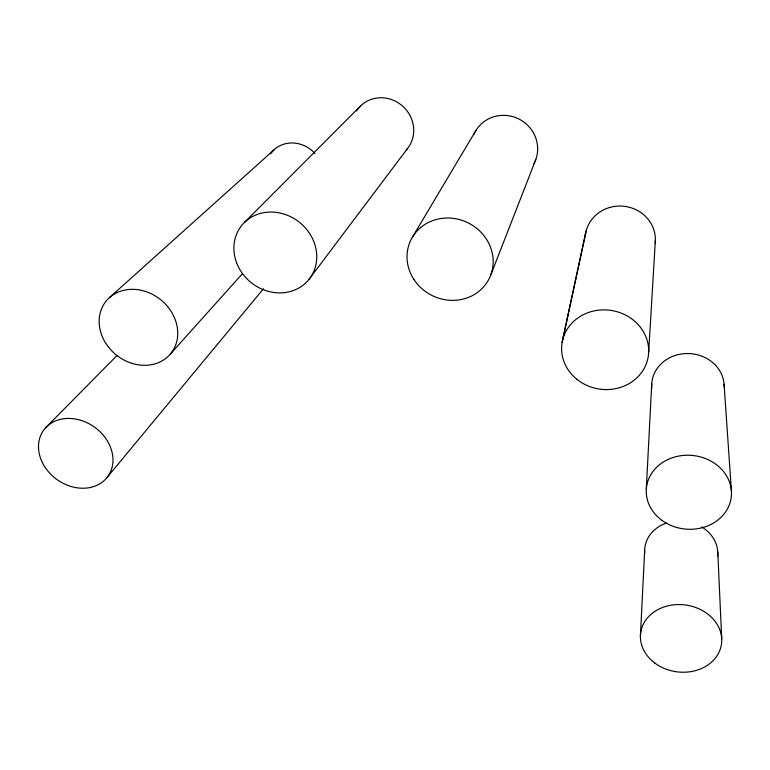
<?xml version="1.0" encoding="UTF-8"?>
<svg xmlns="http://www.w3.org/2000/svg" width="770" height="770" viewBox="0 0 770 770"><rect width="100%" height="100%" fill="white"/><g stroke="black" fill="none" stroke-linecap="round" stroke-linejoin="round"><path stroke-width="1.16" d="M640.399 636.309L644.654 550.579M646.3 489.104L651.738 383.691M648.667 352.285L655.337 240.712M562.687 339.705L586.076 231.221M562.1 342.467L585.585 233.531M490.885 274.707L535.766 159.631M412.643 236.794L475.889 130.505M309.271 279.058L407.648 148.35M106.982 477.583A39.568 32.234 35.7 0 0 77.664 419.467A39.568 32.234 35.7 0 0 42.562 462.924A39.568 32.234 35.7 0 0 106.982 477.583L263.465 288.769M170.468 353.911A41.628 35.439 38.9 0 0 142.161 290.521A41.628 35.439 38.9 0 0 102.708 337.539A41.628 35.439 38.9 0 0 170.468 353.911L242.521 273.6M45.536 427.851L117.127 355.384M244.437 222.453L360.62 105.933M109.388 297.663L274.428 149.486M724.079 384.317L731.423 490.971M717.765 551.994L721.721 638.782M270.597 153.846A29.645 27.056 43.7 0 1 314.882 153.451M356.587 110.909A31.734 29.866 44.3 0 1 401.035 104.787A31.734 29.866 44.3 0 1 406.281 149.977M473.771 134.606A33.456 32.282 27.8 0 1 518.518 118.83A33.456 32.282 27.8 0 1 533.87 163.837M585.267 235.87A35.131 33.091 4.6 0 1 623.729 206.245A35.131 33.091 4.6 0 1 655.154 243.079M651.795 388.301A36.248 32.475 3.1 0 1 686.561 353.536A36.248 32.475 3.1 0 1 724.156 386.646M644.721 552.802A36.642 31.156 6.8 0 1 666.445 523.071M701.663 526.892A36.642 31.156 6.8 0 1 717.601 556.46M236.602 262.791A43.12 38.635 38.4 0 0 307.49 281.156A43.12 38.635 38.4 0 0 281.858 213.463A43.12 38.635 38.4 0 0 236.602 262.791M413.99 279.577A43.659 40.55 26.2 0 0 488.488 279.972A43.659 40.55 26.2 0 0 447.822 218.016A43.659 40.55 26.2 0 0 413.99 279.577M576.99 379.389A43.64 39.761 8.9 0 0 647.994 357.944A43.64 39.761 8.9 0 0 590.436 311.84A43.64 39.761 8.9 0 0 576.99 379.389M662.162 520.51A42.687 36.989 5.4 0 0 731 498.902A42.687 36.989 5.4 0 0 673.432 457.39A42.687 36.989 5.4 0 0 662.162 520.51M654.933 663.153A40.8 33.697 7.9 0 0 721.134 646.001A40.8 33.697 7.9 0 0 667.166 606.029A40.8 33.697 7.9 0 0 654.933 663.153"/></g></svg>
